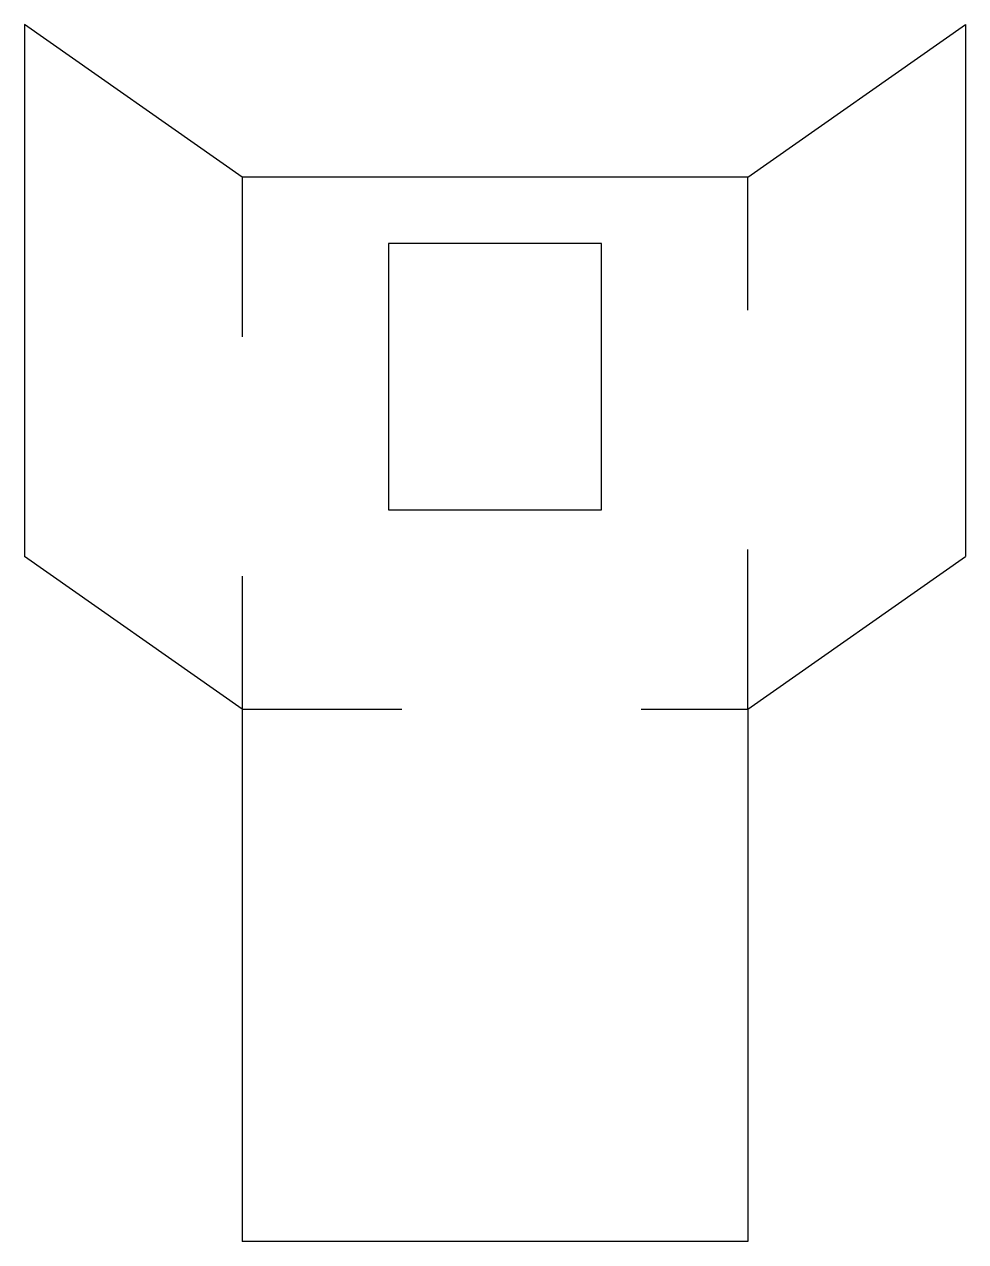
# Model space of a CAD drawing. Header units: millimetres. Extents: x -16.4 to 54.4, y -40 to 51.5.
import ezdxf

# ---------------------------------------------------------------- set-up
doc = ezdxf.new("R2010")
doc.units = ezdxf.units.MM
doc.linetypes.add('ACAD_ISO03W100', pattern=[30, 12, -18])
doc.layers.get('0').update_dxf_attribs({"lineweight": 25, "true_color": 0x000000})
doc.layers.add('cut', color=1, linetype='Continuous', lineweight=25, true_color=0xff0000)
doc.layers.add('layer 4', color=7, linetype='ACAD_ISO03W100', lineweight=25, true_color=0x000000)

msp = doc.modelspace()

# ---------------------------------------------------------------- linework, layer by layer
msp.add_line((38, 0), (38, 0))
at = {"layer": 'cut'}
for p, q in [((0, 40), (-16.383, 51.472)), ((-16.383, 51.472), (-16.383, 11.472)), ((38, 40), (54.383, 51.472)), ((54.383, 51.472), (54.383, 11.472)), ((38, 40), (0, 40)), ((27, 35), (11, 35)), ((11, 35), (11, 15)), ((27, 15), (27, 35)), ((11, 15), (27, 15)), ((0, 0), (-16.383, 11.472)), ((38, 0), (54.383, 11.472)), ((0, 0), (0, -40)), ((38, 0), (38, -40)), ((38, -40), (0, -40))]:
    msp.add_line(p, q, dxfattribs=at)
at = {"layer": 'layer 4'}
for p, q in [((0, 40), (0, 0)), ((38, 0), (38, 40)), ((0, 0), (38, 0))]:
    msp.add_line(p, q, dxfattribs=at)

doc.saveas('drawing.dxf')
